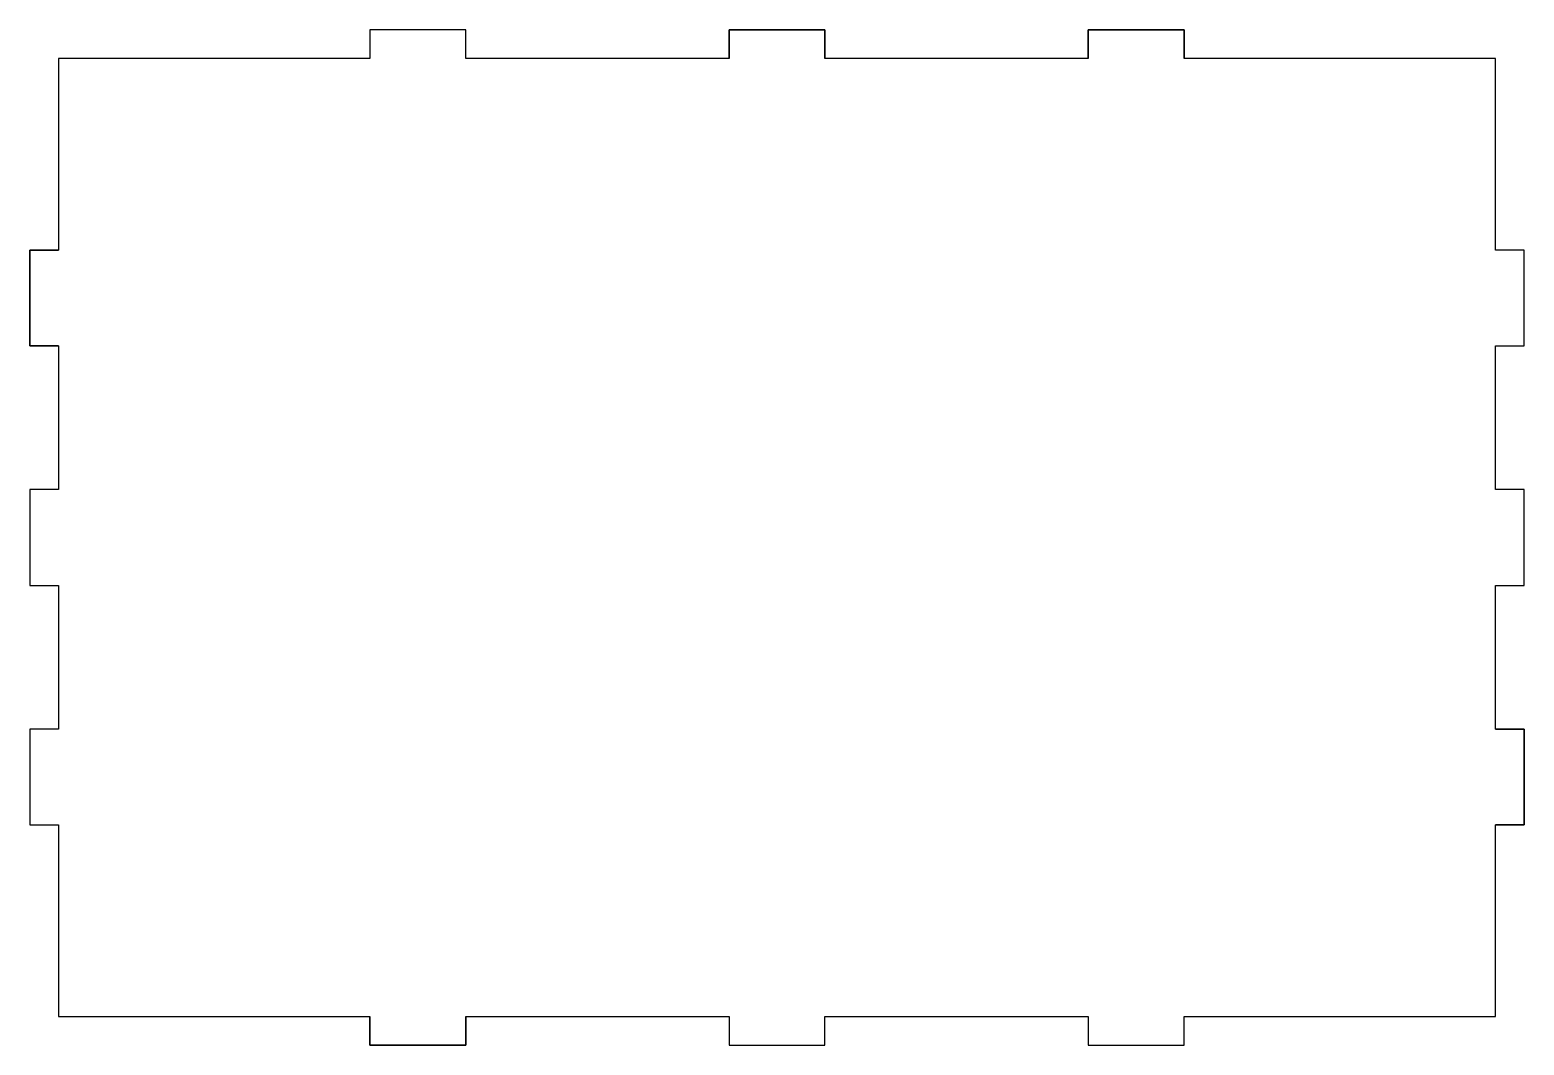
# Model space of a CAD drawing. Header units: millimetres. Extents: x -78 to 78, y -53 to 53.
import ezdxf

# ---------------------------------------------------------------- set-up
doc = ezdxf.new("R2010")
doc.units = ezdxf.units.MM

msp = doc.modelspace()

# ---------------------------------------------------------------- linework, layer by layer
msp.add_lwpolyline([(5, -50), (32.5, -50), (32.5, -53), (42.5, -53), (42.5, -50), (75, -50), (75, -30), (78, -30), (78, -20), (75, -20), (75, -5), (78, -5), (78, 0), (78, 5), (75, 5), (75, 20), (78, 20), (78, 30), (75, 30), (75, 50), (42.5, 50), (42.5, 53), (32.5, 53), (32.5, 50), (5, 50), (5, 53), (0, 53), (-5, 53), (-5, 50), (-32.5, 50), (-32.5, 53), (-42.5, 53), (-42.5, 50), (-75, 50), (-75, 30), (-78, 30), (-78, 20), (-75, 20), (-75, 5), (-78, 5), (-78, 0), (-78, -5), (-75, -5), (-75, -20), (-78, -20), (-78, -30), (-75, -30), (-75, -50), (-42.5, -50), (-42.5, -53), (-32.5, -53), (-32.5, -50), (-5, -50), (-5, -53), (0, -53), (5, -53)], close=True)
msp.add_lwpolyline([(5, -50), (32.5, -50), (32.5, -53), (42.5, -53), (42.5, -50), (75, -50), (75, -30), (78, -30), (78, -20), (75, -20), (75, -5), (78, -5), (78, 0), (78, 5), (75, 5), (75, 20), (78, 20), (78, 30), (75, 30), (75, 50), (42.5, 50), (42.5, 53), (32.5, 53), (32.5, 50), (5, 50), (5, 53), (0, 53), (-5, 53), (-5, 50), (-32.5, 50), (-32.5, 53), (-42.5, 53), (-42.5, 50), (-75, 50), (-75, 30), (-78, 30), (-78, 20), (-75, 20), (-75, 5), (-78, 5), (-78, 0), (-78, -5), (-75, -5), (-75, -20), (-78, -20), (-78, -30), (-75, -30), (-75, -50), (-42.5, -50), (-42.5, -53), (-32.5, -53), (-32.5, -50), (-5, -50), (-5, -53), (0, -53), (5, -53)], close=True)
for points in [[(-32.5, 50), (-32.5, 53), (-42.5, 53), (-42.5, 50)], [(-5, 50), (-5, 53), (0, 53), (5, 53), (5, 50)], [(32.5, 50), (32.5, 53), (42.5, 53), (42.5, 50)], [(-75, 20), (-78, 20), (-78, 30), (-75, 30)], [(75, 20), (78, 20), (78, 30), (75, 30)], [(-75, 5), (-78, 5), (-78, 0), (-78, -5), (-75, -5)], [(75, -5), (78, -5), (78, 0), (78, 5), (75, 5)], [(-75, -20), (-78, -20), (-78, -30), (-75, -30)], [(75, -20), (78, -20), (78, -30), (75, -30)], [(-32.5, -50), (-32.5, -53), (-42.5, -53), (-42.5, -50)], [(-5, -50), (-5, -53), (0, -53), (5, -53), (5, -50)], [(32.5, -50), (32.5, -53), (42.5, -53), (42.5, -50)]]:
    msp.add_lwpolyline(points)

doc.saveas('drawing.dxf')
